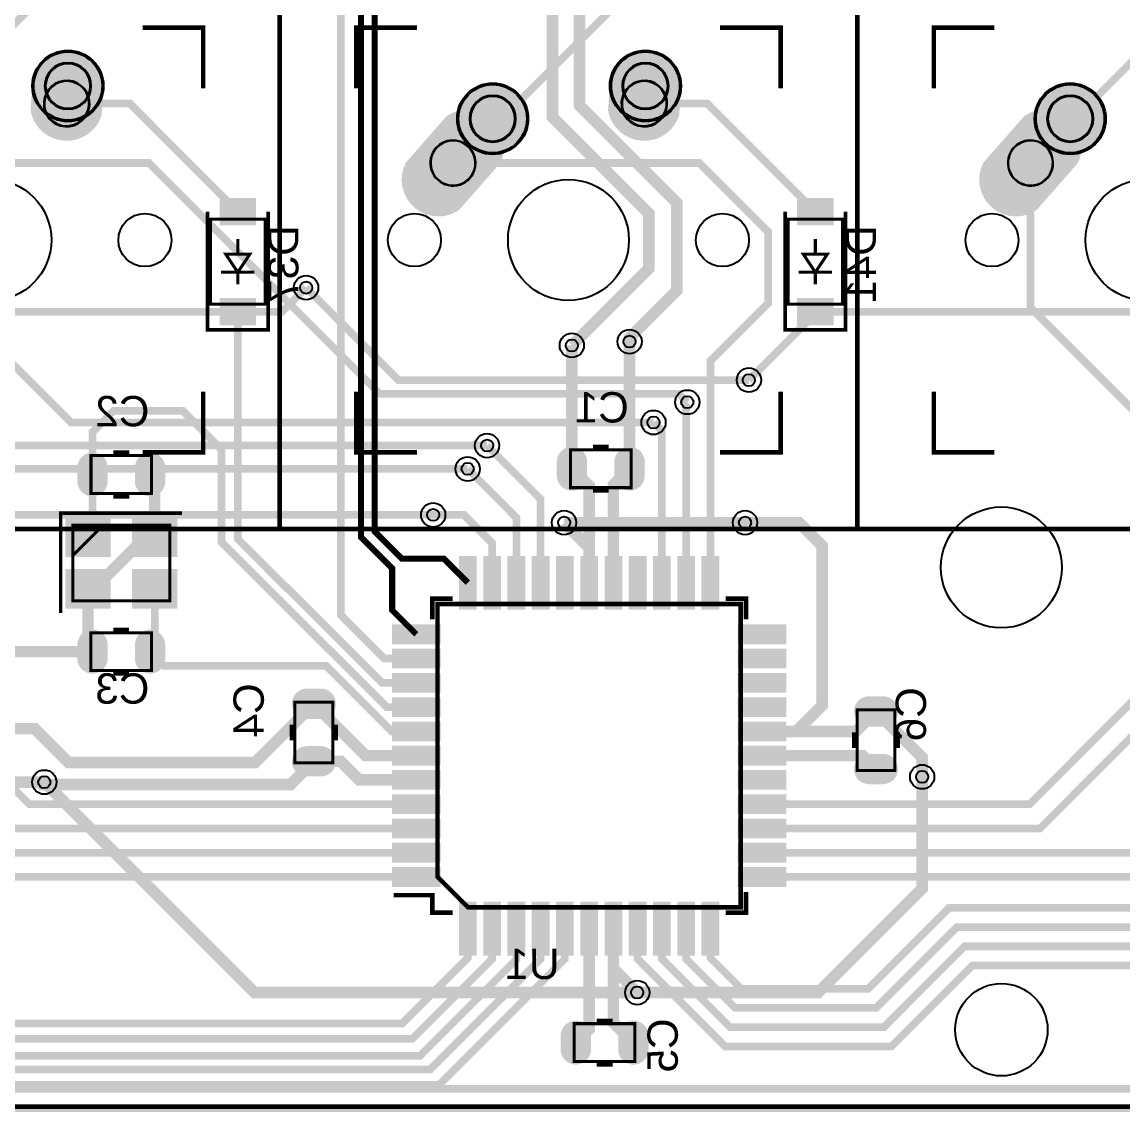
# Model space of a CAD drawing. Header units: millimetres. Extents: x 54 to 360, y -175 to -73.
# Drawn here: x 203.23 to 239.54, y -174.88 to -138.94 of the extents above; entities that cross this region are included whole.
import ezdxf

# ---------------------------------------------------------------- set-up
doc = ezdxf.new("R2010")
doc.units = ezdxf.units.MM
for name, color, linetype, true_color in [('BoardOutline', 7, 'Continuous', 0xff00ff), ('BottomLayer', 7, 'Continuous', 0x0000ff), ('BottomPasteMaskLayer', 7, 'Continuous', 0x800000), ('BottomSilkLayer', 7, 'Continuous', 0x808000), ('BottomSolderMaskLayer', 7, 'Continuous', 0xaa00ff), ('Document', 7, 'Continuous', 0xffffff), ('Hole', 7, 'Continuous', 0x222222), ('Multi-Layer', 7, 'Continuous', 0xc0c0c0), ('TopLayer', 7, 'Continuous', 0xff0000), ('TopSolderMaskLayer', 7, 'Continuous', 0x800080)]:
    doc.layers.add(name, color=color, linetype=linetype, true_color=true_color)
doc.styles.get("Standard").update_dxf_attribs({"font": 'arial.ttf'})

msp = doc.modelspace()

# ---------------------------------------------------------------- hatches: boundary and pattern name
at = {"layer": 'BottomLayer'}
for points in [[(209.743, -145.643), (209.743, -144.743), (210.943, -144.743), (210.943, -145.643)], [(228.793, -145.643), (228.793, -144.743), (229.993, -144.743), (229.993, -145.643)], [(209.743, -148.944), (209.743, -148.043), (210.943, -148.043), (210.943, -148.944)], [(228.793, -148.944), (228.793, -148.043), (229.993, -148.043), (229.993, -148.944)], [(206.052, -154.085), (206.048, -154.148), (206.036, -154.209), (206.016, -154.269), (205.99, -154.326), (205.956, -154.379), (205.916, -154.427), (205.87, -154.47), (205.82, -154.507), (205.764, -154.538), (205.706, -154.561), (205.645, -154.576), (205.583, -154.584), (205.52, -154.584), (205.458, -154.576), (205.397, -154.561), (205.339, -154.538), (205.284, -154.507), (205.233, -154.47), (205.187, -154.427), (205.147, -154.379), (205.113, -154.326), (205.087, -154.269), (205.067, -154.209), (205.055, -154.148), (205.052, -154.085), (205.052, -153.635), (205.055, -153.572), (205.067, -153.511), (205.087, -153.451), (205.113, -153.394), (205.147, -153.341), (205.187, -153.293), (205.233, -153.25), (205.284, -153.213), (205.339, -153.183), (205.397, -153.16), (205.458, -153.144), (205.52, -153.136), (205.583, -153.136), (205.645, -153.144), (205.706, -153.16), (205.764, -153.183), (205.82, -153.213), (205.87, -153.25), (205.916, -153.293), (205.956, -153.341), (205.99, -153.394), (206.016, -153.451), (206.036, -153.511), (206.048, -153.572), (206.052, -153.635)], [(207.952, -154.085), (207.948, -154.148), (207.936, -154.209), (207.917, -154.269), (207.89, -154.326), (207.856, -154.379), (207.816, -154.427), (207.77, -154.47), (207.719, -154.507), (207.665, -154.538), (207.606, -154.561), (207.545, -154.576), (207.483, -154.584), (207.42, -154.584), (207.358, -154.576), (207.297, -154.561), (207.239, -154.538), (207.184, -154.507), (207.133, -154.47), (207.087, -154.427), (207.047, -154.379), (207.014, -154.326), (206.987, -154.269), (206.967, -154.209), (206.956, -154.148), (206.952, -154.085), (206.952, -153.635), (206.956, -153.572), (206.967, -153.511), (206.987, -153.451), (207.014, -153.394), (207.047, -153.341), (207.087, -153.293), (207.133, -153.25), (207.184, -153.213), (207.239, -153.183), (207.297, -153.16), (207.358, -153.144), (207.42, -153.136), (207.483, -153.136), (207.545, -153.144), (207.606, -153.16), (207.665, -153.183), (207.719, -153.213), (207.77, -153.25), (207.816, -153.293), (207.856, -153.341), (207.89, -153.394), (207.917, -153.451), (207.936, -153.511), (207.948, -153.572), (207.952, -153.635)], [(221.865, -153.895), (221.862, -153.957), (221.85, -154.019), (221.83, -154.079), (221.804, -154.136), (221.77, -154.189), (221.73, -154.237), (221.684, -154.28), (221.634, -154.317), (221.578, -154.347), (221.52, -154.37), (221.459, -154.386), (221.397, -154.394), (221.334, -154.394), (221.272, -154.386), (221.211, -154.37), (221.153, -154.347), (221.098, -154.317), (221.047, -154.28), (221.001, -154.237), (220.961, -154.189), (220.927, -154.136), (220.901, -154.079), (220.881, -154.019), (220.87, -153.957), (220.865, -153.895), (220.865, -153.445), (220.87, -153.382), (220.881, -153.32), (220.901, -153.261), (220.927, -153.204), (220.961, -153.151), (221.001, -153.102), (221.047, -153.059), (221.098, -153.023), (221.153, -152.992), (221.211, -152.969), (221.272, -152.953), (221.334, -152.946), (221.397, -152.946), (221.459, -152.953), (221.52, -152.969), (221.578, -152.992), (221.634, -153.023), (221.684, -153.059), (221.73, -153.102), (221.77, -153.151), (221.804, -153.204), (221.83, -153.261), (221.85, -153.32), (221.862, -153.382), (221.865, -153.445)], [(223.766, -153.895), (223.762, -153.957), (223.75, -154.019), (223.731, -154.079), (223.704, -154.136), (223.67, -154.189), (223.63, -154.237), (223.584, -154.28), (223.533, -154.317), (223.478, -154.347), (223.42, -154.37), (223.359, -154.386), (223.297, -154.394), (223.234, -154.394), (223.172, -154.386), (223.111, -154.37), (223.053, -154.347), (222.998, -154.317), (222.947, -154.28), (222.901, -154.237), (222.861, -154.189), (222.827, -154.136), (222.801, -154.079), (222.781, -154.019), (222.769, -153.957), (222.766, -153.895), (222.766, -153.445), (222.769, -153.382), (222.781, -153.32), (222.801, -153.261), (222.827, -153.204), (222.861, -153.151), (222.901, -153.102), (222.947, -153.059), (222.998, -153.023), (223.053, -152.992), (223.111, -152.969), (223.172, -152.953), (223.234, -152.946), (223.297, -152.946), (223.359, -152.953), (223.42, -152.969), (223.478, -152.992), (223.533, -153.023), (223.584, -153.059), (223.63, -153.102), (223.67, -153.151), (223.704, -153.204), (223.731, -153.261), (223.75, -153.32), (223.762, -153.382), (223.766, -153.445)], [(204.702, -155.331), (206.102, -155.331), (206.102, -156.531), (204.702, -156.531)], [(206.902, -155.331), (208.302, -155.331), (208.302, -156.531), (206.902, -156.531)], [(218.207, -156.681), (218.207, -158.181), (217.657, -158.181), (217.657, -156.681)], [(219.007, -156.681), (219.007, -158.181), (218.457, -158.181), (218.457, -156.681)], [(219.807, -156.681), (219.807, -158.181), (219.257, -158.181), (219.257, -156.681)], [(220.607, -156.681), (220.607, -158.181), (220.057, -158.181), (220.057, -156.681)], [(221.407, -156.681), (221.407, -158.181), (220.857, -158.181), (220.857, -156.681)], [(222.207, -156.681), (222.207, -158.181), (221.657, -158.181), (221.657, -156.681)], [(223.007, -156.681), (223.007, -158.181), (222.457, -158.181), (222.457, -156.681)], [(223.807, -156.681), (223.807, -158.181), (223.257, -158.181), (223.257, -156.681)], [(224.607, -156.681), (224.607, -158.181), (224.057, -158.181), (224.057, -156.681)], [(225.407, -156.681), (225.407, -158.181), (224.857, -158.181), (224.857, -156.681)], [(226.207, -156.681), (226.207, -158.181), (225.657, -158.181), (225.657, -156.681)], [(204.702, -157.031), (206.102, -157.031), (206.102, -158.231), (204.702, -158.231)], [(206.902, -157.031), (208.302, -157.031), (208.302, -158.231), (206.902, -158.231)], [(205.049, -159.477), (205.053, -159.414), (205.065, -159.353), (205.084, -159.293), (205.111, -159.236), (205.145, -159.183), (205.185, -159.135), (205.23, -159.092), (205.281, -159.055), (205.336, -159.025), (205.395, -159.002), (205.456, -158.986), (205.518, -158.978), (205.58, -158.978), (205.643, -158.986), (205.704, -159.002), (205.762, -159.025), (205.817, -159.055), (205.868, -159.092), (205.913, -159.135), (205.954, -159.183), (205.987, -159.236), (206.014, -159.293), (206.033, -159.353), (206.045, -159.414), (206.049, -159.477), (206.049, -159.927), (206.045, -159.99), (206.033, -160.051), (206.014, -160.111), (205.987, -160.168), (205.954, -160.221), (205.913, -160.269), (205.868, -160.312), (205.817, -160.349), (205.762, -160.38), (205.704, -160.403), (205.643, -160.418), (205.58, -160.426), (205.518, -160.426), (205.456, -160.418), (205.395, -160.403), (205.336, -160.38), (205.281, -160.349), (205.23, -160.312), (205.185, -160.269), (205.145, -160.221), (205.111, -160.168), (205.084, -160.111), (205.065, -160.051), (205.053, -159.99), (205.049, -159.927)], [(206.949, -159.477), (206.953, -159.414), (206.965, -159.353), (206.984, -159.293), (207.011, -159.236), (207.045, -159.183), (207.085, -159.135), (207.13, -159.092), (207.181, -159.055), (207.236, -159.025), (207.294, -159.002), (207.355, -158.986), (207.418, -158.978), (207.48, -158.978), (207.543, -158.986), (207.604, -159.002), (207.662, -159.025), (207.717, -159.055), (207.768, -159.092), (207.814, -159.135), (207.854, -159.183), (207.887, -159.236), (207.914, -159.293), (207.933, -159.353), (207.945, -159.414), (207.949, -159.477), (207.949, -159.927), (207.945, -159.99), (207.933, -160.051), (207.914, -160.111), (207.887, -160.168), (207.854, -160.221), (207.814, -160.269), (207.768, -160.312), (207.717, -160.349), (207.662, -160.38), (207.604, -160.403), (207.543, -160.418), (207.48, -160.426), (207.418, -160.426), (207.355, -160.418), (207.294, -160.403), (207.236, -160.38), (207.181, -160.349), (207.13, -160.312), (207.085, -160.269), (207.045, -160.221), (207.011, -160.168), (206.984, -160.111), (206.965, -160.051), (206.953, -159.99), (206.949, -159.927)], [(215.482, -158.856), (216.982, -158.856), (216.982, -159.406), (215.482, -159.406)], [(226.882, -158.856), (228.382, -158.856), (228.382, -159.406), (226.882, -159.406)], [(215.482, -159.656), (216.982, -159.656), (216.982, -160.206), (215.482, -160.206)], [(226.882, -159.656), (228.382, -159.656), (228.382, -160.206), (226.882, -160.206)], [(215.482, -160.456), (216.982, -160.456), (216.982, -161.006), (215.482, -161.006)], [(226.882, -160.456), (228.382, -160.456), (228.382, -161.006), (226.882, -161.006)], [(213.077, -160.917), (213.139, -160.921), (213.201, -160.932), (213.261, -160.952), (213.317, -160.979), (213.37, -161.012), (213.419, -161.052), (213.462, -161.098), (213.499, -161.149), (213.529, -161.204), (213.552, -161.262), (213.568, -161.323), (213.576, -161.385), (213.576, -161.448), (213.568, -161.51), (213.552, -161.571), (213.529, -161.63), (213.499, -161.685), (213.462, -161.735), (213.419, -161.781), (213.37, -161.821), (213.317, -161.855), (213.261, -161.882), (213.201, -161.901), (213.139, -161.913), (213.077, -161.917), (212.626, -161.917), (212.564, -161.913), (212.502, -161.901), (212.443, -161.882), (212.386, -161.855), (212.333, -161.821), (212.284, -161.781), (212.241, -161.735), (212.204, -161.685), (212.174, -161.63), (212.151, -161.571), (212.135, -161.51), (212.128, -161.448), (212.128, -161.385), (212.135, -161.323), (212.151, -161.262), (212.174, -161.204), (212.204, -161.149), (212.241, -161.098), (212.284, -161.052), (212.333, -161.012), (212.386, -160.979), (212.443, -160.952), (212.502, -160.932), (212.564, -160.921), (212.626, -160.917)], [(231.168, -162.171), (231.106, -162.167), (231.044, -162.155), (230.985, -162.136), (230.928, -162.109), (230.875, -162.075), (230.826, -162.035), (230.783, -161.989), (230.746, -161.939), (230.716, -161.884), (230.693, -161.825), (230.677, -161.764), (230.67, -161.702), (230.67, -161.639), (230.677, -161.577), (230.693, -161.516), (230.716, -161.458), (230.746, -161.403), (230.783, -161.352), (230.826, -161.306), (230.875, -161.266), (230.928, -161.233), (230.985, -161.206), (231.044, -161.186), (231.106, -161.175), (231.168, -161.171), (231.619, -161.171), (231.681, -161.175), (231.743, -161.186), (231.803, -161.206), (231.859, -161.233), (231.912, -161.266), (231.961, -161.306), (232.004, -161.352), (232.041, -161.403), (232.071, -161.458), (232.094, -161.516), (232.11, -161.577), (232.118, -161.639), (232.118, -161.702), (232.11, -161.764), (232.094, -161.825), (232.071, -161.884), (232.041, -161.939), (232.004, -161.989), (231.961, -162.035), (231.912, -162.075), (231.859, -162.109), (231.803, -162.136), (231.743, -162.155), (231.681, -162.167), (231.619, -162.171)], [(215.482, -161.256), (216.982, -161.256), (216.982, -161.806), (215.482, -161.806)], [(226.882, -161.256), (228.382, -161.256), (228.382, -161.806), (226.882, -161.806)], [(215.482, -162.056), (216.982, -162.056), (216.982, -162.606), (215.482, -162.606)], [(226.882, -162.056), (228.382, -162.056), (228.382, -162.606), (226.882, -162.606)], [(213.077, -162.817), (213.139, -162.821), (213.201, -162.832), (213.261, -162.852), (213.317, -162.879), (213.37, -162.912), (213.419, -162.952), (213.462, -162.998), (213.499, -163.049), (213.529, -163.104), (213.552, -163.162), (213.568, -163.223), (213.576, -163.285), (213.576, -163.348), (213.568, -163.41), (213.552, -163.471), (213.529, -163.53), (213.499, -163.585), (213.462, -163.635), (213.419, -163.681), (213.37, -163.721), (213.317, -163.755), (213.261, -163.781), (213.201, -163.801), (213.139, -163.813), (213.077, -163.817), (212.626, -163.817), (212.564, -163.813), (212.502, -163.801), (212.443, -163.781), (212.386, -163.755), (212.333, -163.721), (212.284, -163.681), (212.241, -163.635), (212.204, -163.585), (212.174, -163.53), (212.151, -163.471), (212.135, -163.41), (212.128, -163.348), (212.128, -163.285), (212.135, -163.223), (212.151, -163.162), (212.174, -163.104), (212.204, -163.049), (212.241, -162.998), (212.284, -162.952), (212.333, -162.912), (212.386, -162.879), (212.443, -162.852), (212.502, -162.832), (212.564, -162.821), (212.626, -162.817)], [(215.482, -162.856), (216.982, -162.856), (216.982, -163.406), (215.482, -163.406)], [(226.882, -162.856), (228.382, -162.856), (228.382, -163.406), (226.882, -163.406)], [(231.168, -164.071), (231.106, -164.067), (231.044, -164.055), (230.985, -164.035), (230.928, -164.009), (230.875, -163.975), (230.826, -163.935), (230.783, -163.889), (230.746, -163.839), (230.716, -163.784), (230.693, -163.725), (230.677, -163.664), (230.67, -163.602), (230.67, -163.539), (230.677, -163.477), (230.693, -163.416), (230.716, -163.358), (230.746, -163.303), (230.783, -163.252), (230.826, -163.206), (230.875, -163.166), (230.928, -163.133), (230.985, -163.106), (231.044, -163.086), (231.106, -163.075), (231.168, -163.071), (231.619, -163.071), (231.681, -163.075), (231.743, -163.086), (231.803, -163.106), (231.859, -163.133), (231.912, -163.166), (231.961, -163.206), (232.004, -163.252), (232.041, -163.303), (232.071, -163.358), (232.094, -163.416), (232.11, -163.477), (232.118, -163.539), (232.118, -163.602), (232.11, -163.664), (232.094, -163.725), (232.071, -163.784), (232.041, -163.839), (232.004, -163.889), (231.961, -163.935), (231.912, -163.975), (231.859, -164.009), (231.803, -164.035), (231.743, -164.055), (231.681, -164.067), (231.619, -164.071)], [(215.482, -163.656), (216.982, -163.656), (216.982, -164.206), (215.482, -164.206)], [(226.882, -163.656), (228.382, -163.656), (228.382, -164.206), (226.882, -164.206)], [(215.482, -164.456), (216.982, -164.456), (216.982, -165.006), (215.482, -165.006)], [(226.882, -164.456), (228.382, -164.456), (228.382, -165.006), (226.882, -165.006)], [(215.482, -165.256), (216.982, -165.256), (216.982, -165.806), (215.482, -165.806)], [(226.882, -165.256), (228.382, -165.256), (228.382, -165.806), (226.882, -165.806)], [(215.482, -166.056), (216.982, -166.056), (216.982, -166.606), (215.482, -166.606)], [(226.882, -166.056), (228.382, -166.056), (228.382, -166.606), (226.882, -166.606)], [(215.482, -166.856), (216.982, -166.856), (216.982, -167.406), (215.482, -167.406)], [(226.882, -166.856), (228.382, -166.856), (228.382, -167.406), (226.882, -167.406)], [(218.207, -168.081), (218.207, -169.581), (217.657, -169.581), (217.657, -168.081)], [(219.007, -168.081), (219.007, -169.581), (218.457, -169.581), (218.457, -168.081)], [(219.807, -168.081), (219.807, -169.581), (219.257, -169.581), (219.257, -168.081)], [(220.607, -168.081), (220.607, -169.581), (220.057, -169.581), (220.057, -168.081)], [(221.407, -168.081), (221.407, -169.581), (220.857, -169.581), (220.857, -168.081)], [(222.207, -168.081), (222.207, -169.581), (221.657, -169.581), (221.657, -168.081)], [(223.007, -168.081), (223.007, -169.581), (222.457, -169.581), (222.457, -168.081)], [(223.807, -168.081), (223.807, -169.581), (223.257, -169.581), (223.257, -168.081)], [(224.607, -168.081), (224.607, -169.581), (224.057, -169.581), (224.057, -168.081)], [(225.407, -168.081), (225.407, -169.581), (224.857, -169.581), (224.857, -168.081)], [(226.207, -168.081), (226.207, -169.581), (225.657, -169.581), (225.657, -168.081)], [(220.992, -172.368), (220.997, -172.305), (221.008, -172.243), (221.028, -172.184), (221.054, -172.127), (221.088, -172.074), (221.128, -172.025), (221.174, -171.982), (221.225, -171.946), (221.28, -171.915), (221.338, -171.892), (221.399, -171.876), (221.461, -171.869), (221.524, -171.869), (221.586, -171.876), (221.647, -171.892), (221.705, -171.915), (221.761, -171.946), (221.811, -171.982), (221.857, -172.025), (221.897, -172.074), (221.931, -172.127), (221.957, -172.184), (221.977, -172.243), (221.989, -172.305), (221.992, -172.368), (221.992, -172.818), (221.989, -172.88), (221.977, -172.942), (221.957, -173.002), (221.931, -173.059), (221.897, -173.112), (221.857, -173.16), (221.811, -173.203), (221.761, -173.24), (221.705, -173.27), (221.647, -173.293), (221.586, -173.309), (221.524, -173.317), (221.461, -173.317), (221.399, -173.309), (221.338, -173.293), (221.28, -173.27), (221.225, -173.24), (221.174, -173.203), (221.128, -173.16), (221.088, -173.112), (221.054, -173.059), (221.028, -173.002), (221.008, -172.942), (220.997, -172.88), (220.992, -172.818)], [(222.893, -172.368), (222.896, -172.305), (222.908, -172.243), (222.928, -172.184), (222.954, -172.127), (222.988, -172.074), (223.028, -172.025), (223.074, -171.982), (223.125, -171.946), (223.18, -171.915), (223.238, -171.892), (223.299, -171.876), (223.361, -171.869), (223.424, -171.869), (223.486, -171.876), (223.547, -171.892), (223.605, -171.915), (223.66, -171.946), (223.711, -171.982), (223.757, -172.025), (223.797, -172.074), (223.831, -172.127), (223.858, -172.184), (223.877, -172.243), (223.889, -172.305), (223.893, -172.368), (223.893, -172.818), (223.889, -172.88), (223.877, -172.942), (223.858, -173.002), (223.831, -173.059), (223.797, -173.112), (223.757, -173.16), (223.711, -173.203), (223.66, -173.24), (223.605, -173.27), (223.547, -173.293), (223.486, -173.309), (223.424, -173.317), (223.361, -173.317), (223.299, -173.309), (223.238, -173.293), (223.18, -173.27), (223.125, -173.24), (223.074, -173.203), (223.028, -173.16), (222.988, -173.112), (222.954, -173.059), (222.928, -173.002), (222.908, -172.942), (222.896, -172.88), (222.893, -172.818)]]:
    msp.add_hatch(color=256, dxfattribs=at).paths.add_polyline_path(points)
at = {"layer": 'BottomPasteMaskLayer'}
for points in [[(204.702, -155.331), (206.102, -155.331), (206.102, -156.531), (204.702, -156.531)], [(206.902, -155.331), (208.302, -155.331), (208.302, -156.531), (206.902, -156.531)], [(218.207, -156.681), (218.207, -158.181), (217.657, -158.181), (217.657, -156.681)], [(219.007, -156.681), (219.007, -158.181), (218.457, -158.181), (218.457, -156.681)], [(219.807, -156.681), (219.807, -158.181), (219.257, -158.181), (219.257, -156.681)], [(220.607, -156.681), (220.607, -158.181), (220.057, -158.181), (220.057, -156.681)], [(221.407, -156.681), (221.407, -158.181), (220.857, -158.181), (220.857, -156.681)], [(222.207, -156.681), (222.207, -158.181), (221.657, -158.181), (221.657, -156.681)], [(223.007, -156.681), (223.007, -158.181), (222.457, -158.181), (222.457, -156.681)], [(223.807, -156.681), (223.807, -158.181), (223.257, -158.181), (223.257, -156.681)], [(224.607, -156.681), (224.607, -158.181), (224.057, -158.181), (224.057, -156.681)], [(225.407, -156.681), (225.407, -158.181), (224.857, -158.181), (224.857, -156.681)], [(226.207, -156.681), (226.207, -158.181), (225.657, -158.181), (225.657, -156.681)], [(204.702, -157.031), (206.102, -157.031), (206.102, -158.231), (204.702, -158.231)], [(206.902, -157.031), (208.302, -157.031), (208.302, -158.231), (206.902, -158.231)], [(215.482, -158.856), (216.982, -158.856), (216.982, -159.406), (215.482, -159.406)], [(226.882, -158.856), (228.382, -158.856), (228.382, -159.406), (226.882, -159.406)], [(215.482, -159.656), (216.982, -159.656), (216.982, -160.206), (215.482, -160.206)], [(226.882, -159.656), (228.382, -159.656), (228.382, -160.206), (226.882, -160.206)], [(215.482, -160.456), (216.982, -160.456), (216.982, -161.006), (215.482, -161.006)], [(226.882, -160.456), (228.382, -160.456), (228.382, -161.006), (226.882, -161.006)], [(215.482, -161.256), (216.982, -161.256), (216.982, -161.806), (215.482, -161.806)], [(226.882, -161.256), (228.382, -161.256), (228.382, -161.806), (226.882, -161.806)], [(215.482, -162.056), (216.982, -162.056), (216.982, -162.606), (215.482, -162.606)], [(226.882, -162.056), (228.382, -162.056), (228.382, -162.606), (226.882, -162.606)], [(215.482, -162.856), (216.982, -162.856), (216.982, -163.406), (215.482, -163.406)], [(226.882, -162.856), (228.382, -162.856), (228.382, -163.406), (226.882, -163.406)], [(215.482, -163.656), (216.982, -163.656), (216.982, -164.206), (215.482, -164.206)], [(226.882, -163.656), (228.382, -163.656), (228.382, -164.206), (226.882, -164.206)], [(215.482, -164.456), (216.982, -164.456), (216.982, -165.006), (215.482, -165.006)], [(226.882, -164.456), (228.382, -164.456), (228.382, -165.006), (226.882, -165.006)], [(215.482, -165.256), (216.982, -165.256), (216.982, -165.806), (215.482, -165.806)], [(226.882, -165.256), (228.382, -165.256), (228.382, -165.806), (226.882, -165.806)], [(215.482, -166.056), (216.982, -166.056), (216.982, -166.606), (215.482, -166.606)], [(226.882, -166.056), (228.382, -166.056), (228.382, -166.606), (226.882, -166.606)], [(215.482, -166.856), (216.982, -166.856), (216.982, -167.406), (215.482, -167.406)], [(226.882, -166.856), (228.382, -166.856), (228.382, -167.406), (226.882, -167.406)], [(218.207, -168.081), (218.207, -169.581), (217.657, -169.581), (217.657, -168.081)], [(219.007, -168.081), (219.007, -169.581), (218.457, -169.581), (218.457, -168.081)], [(219.807, -168.081), (219.807, -169.581), (219.257, -169.581), (219.257, -168.081)], [(220.607, -168.081), (220.607, -169.581), (220.057, -169.581), (220.057, -168.081)], [(221.407, -168.081), (221.407, -169.581), (220.857, -169.581), (220.857, -168.081)], [(222.207, -168.081), (222.207, -169.581), (221.657, -169.581), (221.657, -168.081)], [(223.007, -168.081), (223.007, -169.581), (222.457, -169.581), (222.457, -168.081)], [(223.807, -168.081), (223.807, -169.581), (223.257, -169.581), (223.257, -168.081)], [(224.607, -168.081), (224.607, -169.581), (224.057, -169.581), (224.057, -168.081)], [(225.407, -168.081), (225.407, -169.581), (224.857, -169.581), (224.857, -168.081)], [(226.207, -168.081), (226.207, -169.581), (225.657, -169.581), (225.657, -168.081)]]:
    msp.add_hatch(color=256, dxfattribs=at).paths.add_polyline_path(points)
at = {"layer": 'BottomSolderMaskLayer'}
for points in [[(203.564, -141.051, 1), (205.916, -141.051, 1)], [(222.614, -141.051, 1), (224.966, -141.051, 1)], [(205.852, -142.014, -0.785398), (203.506, -141.853), (203.548, -141.246, -0.785398), (205.894, -141.408)], [(224.902, -142.014, -0.785398), (222.556, -141.853), (222.598, -141.246, -0.785398), (224.944, -141.408)], [(217.574, -142.131, 1), (219.926, -142.131, 1)], [(236.624, -142.131, 1), (238.976, -142.131, 1)], [(217.644, -145.139, -0.785398), (215.894, -143.568), (217.235, -142.042, -0.785398), (218.986, -143.613)], [(236.694, -145.139, -0.785398), (234.944, -143.568), (236.285, -142.042, -0.785398), (238.036, -143.613)], [(204.651, -155.28), (206.152, -155.28), (206.152, -156.582), (204.651, -156.582)], [(206.851, -155.28), (208.352, -155.28), (208.352, -156.582), (206.851, -156.582)], [(218.226, -156.543), (218.226, -158.32), (217.638, -158.32), (217.638, -156.543)], [(219.026, -156.543), (219.026, -158.32), (218.439, -158.32), (218.439, -156.543)], [(219.826, -156.543), (219.826, -158.32), (219.238, -158.32), (219.238, -156.543)], [(220.626, -156.543), (220.626, -158.32), (220.038, -158.32), (220.038, -156.543)], [(221.426, -156.543), (221.426, -158.32), (220.839, -158.32), (220.839, -156.543)], [(222.226, -156.543), (222.226, -158.32), (221.638, -158.32), (221.638, -156.543)], [(223.026, -156.543), (223.026, -158.32), (222.439, -158.32), (222.439, -156.543)], [(223.826, -156.543), (223.826, -158.32), (223.238, -158.32), (223.238, -156.543)], [(224.626, -156.543), (224.626, -158.32), (224.038, -158.32), (224.038, -156.543)], [(225.426, -156.543), (225.426, -158.32), (224.839, -158.32), (224.839, -156.543)], [(226.226, -156.543), (226.226, -158.32), (225.638, -158.32), (225.638, -156.543)], [(204.651, -156.98), (206.152, -156.98), (206.152, -158.282), (204.651, -158.282)], [(206.851, -156.98), (208.352, -156.98), (208.352, -158.282), (206.851, -158.282)], [(215.431, -158.805), (217.033, -158.805), (217.033, -159.457), (215.431, -159.457)], [(226.831, -158.805), (228.433, -158.805), (228.433, -159.457), (226.831, -159.457)], [(215.431, -159.605), (217.033, -159.605), (217.033, -160.257), (215.431, -160.257)], [(226.831, -159.605), (228.433, -159.605), (228.433, -160.257), (226.831, -160.257)], [(215.431, -160.405), (217.033, -160.405), (217.033, -161.057), (215.431, -161.057)], [(226.831, -160.405), (228.433, -160.405), (228.433, -161.057), (226.831, -161.057)], [(215.431, -161.206), (217.033, -161.206), (217.033, -161.857), (215.431, -161.857)], [(226.831, -161.206), (228.433, -161.206), (228.433, -161.857), (226.831, -161.857)], [(215.431, -162.005), (217.033, -162.005), (217.033, -162.657), (215.431, -162.657)], [(226.831, -162.005), (228.433, -162.005), (228.433, -162.657), (226.831, -162.657)], [(215.431, -162.805), (217.033, -162.805), (217.033, -163.457), (215.431, -163.457)], [(226.831, -162.805), (228.433, -162.805), (228.433, -163.457), (226.831, -163.457)], [(215.431, -163.605), (217.033, -163.605), (217.033, -164.257), (215.431, -164.257)], [(226.831, -163.605), (228.433, -163.605), (228.433, -164.257), (226.831, -164.257)], [(215.431, -164.405), (217.033, -164.405), (217.033, -165.057), (215.431, -165.057)], [(226.831, -164.405), (228.433, -164.405), (228.433, -165.057), (226.831, -165.057)], [(215.431, -165.206), (217.033, -165.206), (217.033, -165.857), (215.431, -165.857)], [(226.831, -165.206), (228.433, -165.206), (228.433, -165.857), (226.831, -165.857)], [(215.431, -166.005), (217.033, -166.005), (217.033, -166.657), (215.431, -166.657)], [(226.831, -166.005), (228.433, -166.005), (228.433, -166.657), (226.831, -166.657)], [(215.431, -166.805), (217.033, -166.805), (217.033, -167.457), (215.431, -167.457)], [(226.831, -166.805), (228.433, -166.805), (228.433, -167.457), (226.831, -167.457)], [(218.226, -167.943), (218.226, -169.72), (217.638, -169.72), (217.638, -167.943)], [(219.026, -167.943), (219.026, -169.72), (218.439, -169.72), (218.439, -167.943)], [(219.826, -167.943), (219.826, -169.72), (219.238, -169.72), (219.238, -167.943)], [(220.626, -167.943), (220.626, -169.72), (220.038, -169.72), (220.038, -167.943)], [(221.426, -167.943), (221.426, -169.72), (220.839, -169.72), (220.839, -167.943)], [(222.226, -167.943), (222.226, -169.72), (221.638, -169.72), (221.638, -167.943)], [(223.026, -167.943), (223.026, -169.72), (222.439, -169.72), (222.439, -167.943)], [(223.826, -167.943), (223.826, -169.72), (223.238, -169.72), (223.238, -167.943)], [(224.626, -167.943), (224.626, -169.72), (224.038, -169.72), (224.038, -167.943)], [(225.426, -167.943), (225.426, -169.72), (224.839, -169.72), (224.839, -167.943)], [(226.226, -167.943), (226.226, -169.72), (225.638, -169.72), (225.638, -167.943)]]:
    msp.add_hatch(color=256, dxfattribs=at).paths.add_polyline_path(points)
at = {"layer": 'Multi-Layer'}
for points in [[(203.615, -141.051, 1), (205.865, -141.051, 1)], [(222.665, -141.051, 1), (224.915, -141.051, 1)], [(205.802, -141.998, -0.785398), (203.558, -141.843), (203.598, -141.263, -0.785398), (205.842, -141.418)], [(224.852, -141.998, -0.785398), (222.608, -141.843), (222.648, -141.263, -0.785398), (224.892, -141.418)], [(217.625, -142.131, 1), (219.875, -142.131, 1)], [(236.675, -142.131, 1), (238.925, -142.131, 1)], [(217.622, -145.072, -0.785398), (215.947, -143.569), (217.257, -142.109, -0.785398), (218.932, -143.612)], [(236.672, -145.072, -0.785398), (234.997, -143.569), (236.307, -142.109, -0.785398), (237.982, -143.612)]]:
    msp.add_hatch(color=256, dxfattribs=at).paths.add_polyline_path(points)
at = {"layer": 'TopSolderMaskLayer'}
for points in [[(203.564, -141.051, 1), (205.916, -141.051, 1)], [(222.614, -141.051, 1), (224.966, -141.051, 1)], [(205.852, -142.014, -0.785398), (203.506, -141.853), (203.548, -141.246, -0.785398), (205.894, -141.408)], [(224.902, -142.014, -0.785398), (222.556, -141.853), (222.598, -141.246, -0.785398), (224.944, -141.408)], [(217.574, -142.131, 1), (219.926, -142.131, 1)], [(236.624, -142.131, 1), (238.976, -142.131, 1)], [(217.644, -145.139, -0.785398), (215.894, -143.568), (217.235, -142.042, -0.785398), (218.986, -143.613)], [(236.694, -145.139, -0.785398), (234.944, -143.568), (236.285, -142.042, -0.785398), (238.036, -143.613)]]:
    msp.add_hatch(color=256, dxfattribs=at).paths.add_polyline_path(points)

# ---------------------------------------------------------------- linework, layer by layer
at = {"layer": 'BoardOutline', "const_width": 0.254}
msp.add_lwpolyline([(357.378, -174.752), (56.896, -174.752)], dxfattribs=at)
at = {"layer": 'BottomLayer'}
for points, const_width in [([(205.866, -93.646), (206.721, -94.5), (206.721, -104.042), (209.96, -107.281), (209.96, -121.505), (214.404, -125.95), (214.404, -155.922), (215.436, -156.954), (215.436, -158.336), (216.232, -159.131)], 0.2), ([(208.025, -93.646), (207.171, -94.5), (207.171, -103.856), (210.41, -107.095), (210.41, -121.319), (214.855, -125.764), (214.855, -155.736), (215.755, -156.636), (217.136, -156.636), (217.932, -157.431)], 0.2), ([(216.232, -159.931), (215.176, -159.931), (213.74, -158.496), (213.74, -130.048), (213.105, -129.413), (213.075, -129.443), (200.818, -129.443), (181.768, -129.443), (162.718, -129.443), (143.668, -129.443), (124.618, -129.443), (105.568, -129.443), (105.506, -129.506), (80.168, -129.506)], 0.254), ([(222.757, -138.43), (217.597, -143.591), (217.44, -143.591), (225.569, -143.591), (227.837, -145.859), (227.837, -148.209), (225.932, -150.114), (225.932, -157.431)], 0.254), ([(204.7, -141.63), (206.78, -141.63), (210.343, -145.194)], 0.254), ([(223.75, -141.63), (225.83, -141.63), (229.393, -145.194)], 0.254), ([(212.597, -147.701), (211.805, -148.493), (210.343, -148.493)], 0.254), ([(216.232, -160.731), (215.103, -160.731), (211.978, -157.607), (211.962, -157.607), (210.343, -155.987), (210.343, -148.493), (191.293, -148.493), (172.243, -148.493), (153.193, -148.493), (134.143, -148.493), (115.093, -148.493), (92.868, -148.493)], 0.254), ([(227.202, -150.749), (229.393, -148.558), (229.393, -148.493), (248.443, -148.493), (267.493, -148.493), (286.543, -148.493), (313.531, -148.493), (322.262, -148.493), (341.312, -148.493)], 0.254), ([(221.36, -149.606), (221.36, -153.665), (221.366, -153.67), (221.932, -154.236), (221.932, -157.431), (221.932, -156.273), (221.106, -155.448)], 0.381), ([(223.265, -149.479), (223.265, -153.67), (222.732, -154.203), (222.732, -157.431)], 0.381), ([(227.632, -164.731), (236.461, -164.731), (248.538, -152.654), (251.586, -149.606)], 0.254), ([(227.632, -165.531), (236.804, -165.531), (252.729, -149.606)], 0.254), ([(225.132, -157.431), (225.132, -151.514), (225.17, -151.476)], 0.254), ([(216.232, -161.531), (215.26, -161.531), (213.368, -159.639), (213.353, -159.639), (209.803, -156.09), (209.803, -153.035), (208.533, -151.765), (206.247, -151.765), (205.552, -152.461), (205.552, -153.86), (205.552, -155.781), (205.402, -155.931)], 0.254), ([(216.232, -164.731), (203.466, -164.731), (190.753, -152.019), (159.131, -152.019)], 0.254), ([(224.332, -157.431), (224.332, -152.422), (224.056, -152.146)], 0.254), ([(220.332, -157.431), (220.332, -154.673), (218.566, -152.908)], 0.254), ([(216.232, -165.531), (202.869, -165.531), (190.373, -153.035), (132.588, -153.035), (130.175, -155.448), (130.175, -160.655)], 0.254), ([(219.532, -157.431), (219.532, -155.282), (217.926, -153.676)], 0.254), ([(216.232, -166.331), (202.526, -166.331), (189.992, -153.797), (133.35, -153.797), (131.352, -155.795), (131.352, -161.383), (130.903, -161.832), (128.812, -161.832), (127.635, -160.655)], 0.254), ([(216.232, -163.131), (214.566, -163.131), (212.851, -161.417), (210.911, -163.358), (204.76, -163.358), (203.644, -162.242), (202.247, -162.242), (200.151, -160.147), (200.596, -159.702), (205.549, -159.702), (205.402, -159.555), (205.402, -157.631), (205.599, -157.631), (207.299, -155.931), (207.602, -155.931), (207.602, -154.01), (207.452, -153.86)], 0.381), ([(218.732, -157.431), (218.732, -156.121), (217.804, -155.194), (216.788, -155.194)], 0.254), ([(232.917, -163.83), (232.917, -163.195), (231.393, -161.671), (230.733, -162.331), (227.632, -162.331), (228.763, -162.331), (229.615, -161.479), (229.615, -156.21), (228.853, -155.448), (227.075, -155.448)], 0.381), ([(207.602, -157.631), (207.602, -159.55), (207.449, -159.702), (207.918, -160.171), (213.258, -160.171), (215.418, -162.331), (216.232, -162.331)], 0.254), ([(110.284, -162.641), (114.314, -158.611), (119.876, -158.611), (130.048, -168.783), (136.144, -168.783), (136.398, -169.037), (139.065, -169.037), (143.056, -173.028), (216.354, -173.028), (219.532, -169.849), (219.532, -168.831)], 0.254), ([(221.132, -168.831), (221.132, -169.835), (216.977, -173.99), (142.367, -173.99), (138.43, -170.053), (135.763, -170.053), (135.547, -169.837), (66.459, -169.837), (62.659, -166.037), (62.659, -162.641)], 0.254), ([(227.632, -166.331), (246.578, -166.331), (250.269, -162.641), (250.778, -162.641)], 0.254), ([(231.393, -163.571), (230.954, -163.131), (227.632, -163.131)], 0.381), ([(130.175, -163.195), (134.481, -167.501), (192.416, -167.501), (194.055, -165.862), (200.913, -165.862), (202.183, -167.131), (216.232, -167.131)], 0.254), ([(216.232, -163.931), (214.35, -163.931), (213.736, -163.317), (212.851, -163.317), (212.085, -164.084), (204.342, -164.084), (203.961, -164.084), (203.961, -164.004)], 0.381), ([(227.632, -167.131), (243.204, -167.131), (244.855, -168.783), (261.746, -168.783), (262.127, -168.402)], 0.254), ([(217.932, -168.831), (217.932, -169.798), (215.772, -171.958), (199.709, -171.958), (195.262, -167.511), (195.26, -167.513)], 0.254), ([(225.932, -168.831), (225.932, -169.798), (226.948, -170.815), (230.377, -170.815), (231.139, -170.815), (233.806, -168.148), (238.505, -168.148), (242.823, -168.148), (243.077, -168.148), (244.474, -169.545), (280.288, -169.545), (281.431, -168.402)], 0.254), ([(220.332, -168.831), (220.332, -169.835), (216.686, -173.482), (215.01, -173.482), (212.724, -173.482), (173.228, -173.482), (163.957, -173.482), (142.621, -173.482), (139.7, -170.561), (138.722, -169.583), (136.055, -169.583), (135.855, -169.383), (133.477, -169.383), (103.724, -169.383), (102.743, -168.402)], 0.254), ([(218.732, -168.831), (218.732, -169.835), (216.102, -172.466), (213.232, -172.466), (194.817, -172.466), (190.753, -168.402)], 0.254), ([(223.532, -168.831), (223.532, -169.835), (226.417, -172.72), (230.758, -172.72), (231.901, -172.72), (234.568, -170.053), (237.108, -170.053), (242.188, -170.053), (243.712, -171.577), (282.955, -171.577), (335.152, -171.577), (338.327, -168.402)], 0.254), ([(224.332, -168.831), (224.332, -169.835), (226.581, -172.085), (230.758, -172.085), (231.647, -172.085), (234.314, -169.418), (237.616, -169.418), (242.569, -169.418), (243.966, -170.815), (257.047, -170.815), (316.737, -170.815), (319.15, -168.402)], 0.254), ([(225.132, -168.831), (225.132, -169.835), (226.747, -171.45), (230.504, -171.45), (231.393, -171.45), (234.06, -168.783), (238.124, -168.783), (242.823, -168.783), (244.22, -170.18), (279.018, -170.18), (298.322, -170.18), (300.227, -168.275)], 0.254), ([(221.493, -172.593), (221.932, -172.153), (221.932, -168.831)], 0.381), ([(223.392, -172.593), (222.732, -171.932), (222.732, -168.831), (222.732, -170.154), (223.519, -170.942)], 0.381)]:
    msp.add_lwpolyline(points, dxfattribs=dict(at, const_width=const_width))
at = {"layer": 'BottomSilkLayer'}
for points, const_width in [([(211.343, -145.194), (211.343, -149.093), (209.343, -149.093), (209.343, -145.194)], 0.12), ([(230.393, -145.194), (230.393, -149.093), (228.393, -149.093), (228.393, -145.194)], 0.12), ([(222.054, -152.935), (222.577, -152.935)], 0.12), ([(206.24, -153.125), (206.763, -153.125)], 0.12), ([(206.24, -154.595), (206.763, -154.595)], 0.12), ([(222.054, -154.405), (222.577, -154.405)], 0.12), ([(204.501, -158.431), (204.501, -155.131), (208.501, -155.131)], 0.12), ([(217.432, -157.956), (216.757, -157.956), (216.757, -158.631)], 0.15), ([(226.432, -157.956), (227.107, -157.956), (227.107, -158.631)], 0.15), ([(206.76, -158.967), (206.238, -158.967)], 0.12), ([(206.76, -160.437), (206.238, -160.437)], 0.12), ([(212.117, -162.628), (212.117, -162.105)], 0.12), ([(213.587, -162.628), (213.587, -162.105)], 0.12), ([(230.658, -162.359), (230.658, -162.882)], 0.12), ([(232.129, -162.359), (232.129, -162.882)], 0.12), ([(217.432, -168.306), (216.757, -168.306), (216.757, -167.731), (215.482, -167.731)], 0.15), ([(226.432, -168.306), (227.107, -168.306), (227.107, -167.631)], 0.15), ([(222.704, -171.858), (222.181, -171.858)], 0.12), ([(222.704, -173.328), (222.181, -173.328)], 0.12)]:
    msp.add_lwpolyline(points, dxfattribs=dict(at, const_width=const_width))
at = {"layer": 'BottomSolderMaskLayer'}
for points in [[(204.74, -140.282), (204.74, -140.282)], [(223.79, -140.282), (223.79, -140.282)], [(205.46, -141.578), (205.46, -141.578)], [(218.75, -141.362), (218.75, -141.362)], [(224.51, -141.578), (224.51, -141.578)], [(237.8, -141.362), (237.8, -141.362)], [(203.94, -141.683), (203.94, -141.683)], [(204.74, -141.819), (204.74, -141.819)], [(222.99, -141.683), (222.99, -141.683)], [(223.79, -141.819), (223.79, -141.819)], [(218.75, -142.899), (218.75, -142.899)], [(237.8, -142.899), (237.8, -142.899)], [(216.879, -143.088), (216.88, -143.088)], [(235.929, -143.088), (235.93, -143.088)], [(218, -144.093), (218, -144.093)], [(237.05, -144.093), (237.05, -144.093)]]:
    msp.add_lwpolyline(points, close=True, dxfattribs=at)
for centre in [(204.74, -141.051), (223.79, -141.051), (218.75, -142.131), (237.8, -142.131)]:
    msp.add_circle(centre, 1.176, dxfattribs=at)
for centre, radius, start, end in [((204.74, -141.051), 0.768, 90, 270), ((204.74, -141.051), 0.768, 270, 90), ((223.79, -141.051), 0.768, 90, 270), ((223.79, -141.051), 0.768, 270, 90), ((204.7, -141.631), 0.761, 356.055, 176.055), ((223.75, -141.631), 0.761, 356.055, 176.055), ((204.7, -141.63), 0.761, 176.055, 356.055), ((218.75, -142.131), 0.768, 90, 270), ((218.75, -142.131), 0.768, 270, 90), ((223.75, -141.63), 0.761, 176.055, 356.055), ((237.8, -142.131), 0.768, 90, 270), ((237.8, -142.131), 0.768, 270, 90), ((217.44, -143.591), 0.753, 318.1, 138.1), ((236.49, -143.591), 0.753, 318.1, 138.1), ((217.44, -143.59), 0.753, 138.1, 318.1), ((236.49, -143.59), 0.753, 138.1, 318.1)]:
    msp.add_arc(centre, radius, start, end, dxfattribs=at)
at = {"layer": 'Document'}
for points, const_width in [([(192.675, -136.606), (211.725, -136.606), (211.725, -155.656), (192.675, -155.656), (192.675, -136.606)], 0.15), ([(211.725, -136.606), (230.775, -136.606), (230.775, -155.656), (211.725, -155.656), (211.725, -136.606)], 0.15), ([(230.775, -136.606), (249.825, -136.606), (249.825, -155.656), (230.775, -155.656), (230.775, -136.606)], 0.15), ([(211.243, -145.443), (209.443, -145.443), (209.443, -148.244), (211.243, -148.244), (211.243, -145.443)], 0.1), ([(230.293, -145.443), (228.493, -145.443), (228.493, -148.244), (230.293, -148.244), (230.293, -145.443)], 0.1), ([(210.743, -146.594), (209.943, -146.594), (210.343, -147.194), (210.743, -146.594)], 0.1), ([(229.793, -146.594), (228.993, -146.594), (229.393, -147.194), (229.793, -146.594)], 0.1), ([(205.501, -153.235), (205.501, -154.485), (207.501, -154.485), (207.501, -153.235), (205.501, -153.235)], 0.1), ([(221.316, -153.045), (221.316, -154.295), (223.316, -154.295), (223.316, -153.045), (221.316, -153.045)], 0.1), ([(125.999, -155.656), (245.061, -155.656), (245.061, -174.706), (125.999, -174.706), (125.999, -155.656)], 0.15), ([(204.902, -158.031), (204.902, -155.531), (208.102, -155.531), (208.102, -158.031), (204.902, -158.031)], 0.1), ([(217.932, -168.131), (226.932, -168.131), (226.932, -158.131), (216.932, -158.131), (216.932, -167.131), (217.932, -168.131)], 0.15), ([(207.499, -160.327), (207.499, -159.077), (205.499, -159.077), (205.499, -160.327), (207.499, -160.327)], 0.1), ([(212.227, -163.367), (213.477, -163.367), (213.477, -161.367), (212.227, -161.367), (212.227, -163.367)], 0.1), ([(230.769, -161.621), (230.769, -163.621), (232.019, -163.621), (232.019, -161.621), (230.769, -161.621)], 0.1), ([(223.443, -173.218), (223.443, -171.968), (221.443, -171.968), (221.443, -173.218), (223.443, -173.218)], 0.1)]:
    msp.add_lwpolyline(points, close=True, dxfattribs=dict(at, const_width=const_width))
for points, const_width in [([(207.2, -139.131), (209.2, -139.131), (209.2, -141.131)], 0.15), ([(216.25, -139.131), (214.25, -139.131), (214.25, -141.131)], 0.15), ([(226.25, -139.131), (228.25, -139.131), (228.25, -141.131)], 0.15), ([(235.3, -139.131), (233.3, -139.131), (233.3, -141.131)], 0.15), ([(210.343, -146.594), (210.343, -146.093)], 0.1), ([(229.393, -146.594), (229.393, -146.093)], 0.1), ([(210.893, -147.194), (210.343, -147.194), (209.793, -147.194)], 0.1), ([(210.343, -147.594), (210.343, -147.194)], 0.1), ([(229.943, -147.194), (229.393, -147.194), (228.843, -147.194)], 0.1), ([(229.393, -147.594), (229.393, -147.194)], 0.1), ([(207.2, -153.131), (209.2, -153.131), (209.2, -151.131)], 0.15), ([(214.25, -151.131), (214.25, -153.131), (216.25, -153.131)], 0.15), ([(226.25, -153.131), (228.25, -153.131), (228.25, -151.131)], 0.15), ([(233.3, -151.131), (233.3, -153.131), (235.3, -153.131)], 0.15), ([(204.902, -156.531), (205.902, -155.531)], 0.1)]:
    msp.add_lwpolyline(points, dxfattribs=dict(at, const_width=const_width))
at = {"layer": 'Hole'}
for centre in [(212.597, -147.701), (221.36, -149.606), (223.265, -149.479), (227.202, -150.749), (225.17, -151.476), (224.056, -152.146), (218.566, -152.908), (217.926, -153.676), (216.788, -155.194), (221.106, -155.448), (227.075, -155.448), (232.917, -163.83), (203.961, -164.004), (223.519, -170.942)]:
    msp.add_circle(centre, 0.2, dxfattribs=at)
at = {"layer": 'Multi-Layer'}
for points in [[(204.74, -140.315), (204.74, -140.315)], [(223.79, -140.315), (223.79, -140.315)], [(205.433, -141.58), (205.433, -141.58)], [(218.75, -141.395), (218.75, -141.395)], [(224.483, -141.58), (224.483, -141.58)], [(237.8, -141.395), (237.8, -141.395)], [(203.967, -141.681), (203.967, -141.681)], [(204.74, -141.786), (204.74, -141.786)], [(223.017, -141.681), (223.017, -141.681)], [(223.79, -141.786), (223.79, -141.786)], [(218.75, -142.866), (218.75, -142.866)], [(237.8, -142.866), (237.8, -142.866)], [(216.893, -143.1), (216.893, -143.1)], [(235.943, -143.1), (235.943, -143.1)], [(217.987, -144.082), (217.987, -144.081)], [(237.037, -144.082), (237.037, -144.081)]]:
    msp.add_lwpolyline(points, close=True, dxfattribs=at)
for centre, radius in [((204.74, -141.051), 1.125), ((223.79, -141.051), 1.125), ((218.75, -142.131), 1.125), ((237.8, -142.131), 1.125), ((202.2, -146.131), 1.994), ((221.25, -146.131), 1.994), ((240.3, -146.131), 1.994), ((207.28, -146.131), 0.875), ((216.17, -146.131), 0.875), ((226.33, -146.131), 0.875), ((235.22, -146.131), 0.875), ((212.597, -147.701), 0.4), ((221.36, -149.606), 0.4), ((223.265, -149.479), 0.4), ((227.202, -150.749), 0.4), ((225.17, -151.476), 0.4), ((224.056, -152.146), 0.4), ((218.566, -152.908), 0.4), ((217.926, -153.676), 0.4), ((216.788, -155.194), 0.4), ((221.106, -155.448), 0.4), ((227.075, -155.448), 0.4), ((235.53, -156.926), 1.994), ((203.961, -164.004), 0.4), ((232.917, -163.83), 0.4), ((223.519, -170.942), 0.4), ((235.53, -172.166), 1.524)]:
    msp.add_circle(centre, radius, dxfattribs=at)
for centre, start, end in [((204.74, -141.051), 90, 270), ((204.74, -141.051), 270, 90), ((223.79, -141.051), 90, 270), ((223.79, -141.051), 270, 90), ((204.7, -141.631), 356.055, 176.055), ((223.75, -141.631), 356.055, 176.055), ((204.7, -141.63), 176.055, 356.055), ((218.75, -142.131), 90, 270), ((218.75, -142.131), 270, 90), ((223.75, -141.63), 176.055, 356.055), ((237.8, -142.131), 90, 270), ((237.8, -142.131), 270, 90), ((217.44, -143.591), 318.1, 138.1), ((236.49, -143.591), 318.1, 138.1), ((217.44, -143.59), 138.1, 318.1), ((236.49, -143.59), 138.1, 318.1)]:
    msp.add_arc(centre, 0.735, start, end, dxfattribs=at)
at = {"layer": 'TopLayer'}
for points, const_width in [([(193.628, -86.441), (193.628, -95.966), (203.153, -105.49), (203.153, -119.778), (207.915, -124.54), (207.915, -131.842), (207.915, -134.066), (198.39, -143.591), (207.411, -143.591), (215.024, -151.203), (224.897, -151.203), (225.17, -151.476)], 0.254), ([(231.728, -86.441), (231.728, -95.966), (241.253, -105.49), (241.253, -119.778), (246.015, -124.54), (246.015, -134.066), (236.49, -143.591), (236.49, -148.353), (250.778, -162.641)], 0.254), ([(199.643, -97.028), (209.422, -97.028), (210.692, -97.028), (217.931, -104.267), (217.931, -123.952), (221.614, -127.635), (221.614, -141.694), (224.827, -144.907), (224.827, -147.79), (223.265, -149.352), (223.265, -149.479)], 0.381), ([(204.723, -98.933), (210.692, -98.933), (211.2, -98.933), (216.915, -104.648), (216.915, -124.333), (220.725, -128.143), (220.725, -142.077), (223.9, -145.252), (223.9, -147.066), (221.36, -149.606)], 0.381), ([(188.865, -132.444), (188.865, -134.066), (179.34, -143.591), (179.419, -143.512), (196.214, -143.512), (204.849, -152.146), (224.056, -152.146)], 0.254), ([(218.566, -152.908), (182.88, -152.908), (168.402, -138.43)], 0.254), ([(217.926, -153.676), (181.997, -153.676), (167.64, -139.319)], 0.254), ([(212.597, -147.701), (213.359, -148.463), (215.645, -150.749), (227.202, -150.749)], 0.254), ([(216.788, -155.194), (210.692, -155.194), (162.814, -155.194), (154.305, -163.703)], 0.254), ([(227.075, -155.448), (221.106, -155.448)], 0.381), ([(232.917, -163.83), (232.917, -167.513), (229.488, -170.942), (223.519, -170.942), (210.899, -170.942), (203.961, -164.004), (199.85, -164.004), (193.265, -170.589), (156.111, -170.589), (150.368, -164.846), (150.368, -164.719)], 0.381), ([(127.635, -168.275), (138.049, -168.275), (138.684, -168.275), (142.875, -172.466), (193.293, -172.466), (195.198, -170.561), (198.754, -174.117), (241.426, -174.117), (248.284, -174.117), (248.292, -174.117), (254.635, -167.774)], 0.254)]:
    msp.add_lwpolyline(points, dxfattribs=dict(at, const_width=const_width))
at = {"layer": 'TopSolderMaskLayer'}
for points in [[(204.74, -140.282), (204.74, -140.282)], [(223.79, -140.282), (223.79, -140.282)], [(205.46, -141.578), (205.46, -141.578)], [(218.75, -141.362), (218.75, -141.362)], [(224.51, -141.578), (224.51, -141.578)], [(237.8, -141.362), (237.8, -141.362)], [(203.94, -141.683), (203.94, -141.683)], [(204.74, -141.819), (204.74, -141.819)], [(222.99, -141.683), (222.99, -141.683)], [(223.79, -141.819), (223.79, -141.819)], [(218.75, -142.899), (218.75, -142.899)], [(237.8, -142.899), (237.8, -142.899)], [(216.879, -143.088), (216.88, -143.088)], [(235.929, -143.088), (235.93, -143.088)], [(218, -144.093), (218, -144.093)], [(237.05, -144.093), (237.05, -144.093)]]:
    msp.add_lwpolyline(points, close=True, dxfattribs=at)
for centre in [(204.74, -141.051), (223.79, -141.051), (218.75, -142.131), (237.8, -142.131)]:
    msp.add_circle(centre, 1.176, dxfattribs=at)
for centre, radius, start, end in [((204.74, -141.051), 0.768, 90, 270), ((204.74, -141.051), 0.768, 270, 90), ((223.79, -141.051), 0.768, 90, 270), ((223.79, -141.051), 0.768, 270, 90), ((204.7, -141.631), 0.761, 356.055, 176.055), ((223.75, -141.631), 0.761, 356.055, 176.055), ((204.7, -141.63), 0.761, 176.055, 356.055), ((218.75, -142.131), 0.768, 90, 270), ((218.75, -142.131), 0.768, 270, 90), ((223.75, -141.63), 0.761, 176.055, 356.055), ((237.8, -142.131), 0.768, 90, 270), ((237.8, -142.131), 0.768, 270, 90), ((217.44, -143.591), 0.753, 318.1, 138.1), ((236.49, -143.591), 0.753, 318.1, 138.1), ((217.44, -143.59), 0.753, 138.1, 318.1), ((236.49, -143.59), 0.753, 138.1, 318.1)]:
    msp.add_arc(centre, radius, start, end, dxfattribs=at)

# ---------------------------------------------------------------- texts
at = {"layer": 'BottomSilkLayer', "text_generation_flag": 2}
for s, p in [('D37', (212.343, -145.643)), ('D41', (231.393, -145.643)), ('C4', (211.2, -160.744)), ('C6', (233.044, -160.871)), ('C5', (224.856, -171.793))]:
    msp.add_text(s, height=1, rotation=90, dxfattribs=at).set_placement(p)
for s, p in [('C2', (207.429, -152.273)), ('C1', (223.243, -152.146)), ('C3', (207.429, -161.417)), ('U1', (220.954, -170.497))]:
    msp.add_text(s, height=1, dxfattribs=at).set_placement(p)

doc.saveas('drawing.dxf')
